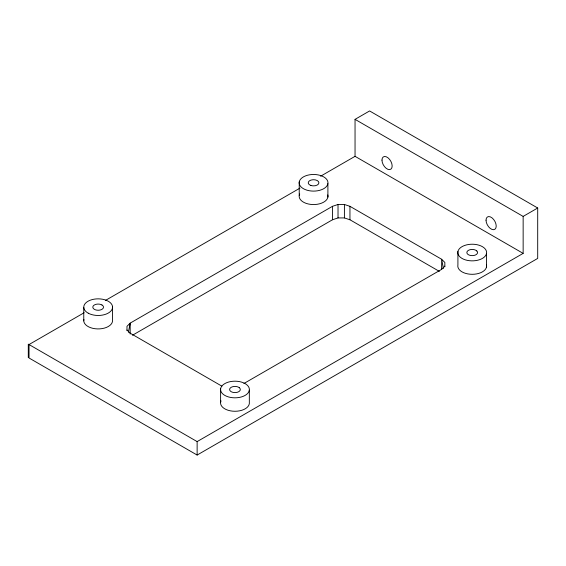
<?xml version="1.0" encoding="UTF-8"?>
<svg xmlns="http://www.w3.org/2000/svg" width="566" height="566" viewBox="0 0 566 566"><rect width="100%" height="100%" fill="white"/><g stroke="black" fill="none" stroke-linecap="round" stroke-linejoin="round"><path stroke-width="0.85" d="M128.425 332.277L130.18 323.122L332.483 206.321L338.022 204.482L344.411 204.482L349.951 206.321L441.643 259.263L444.841 262.461L444.841 266.742M243.918 383.5L441.643 269.345L444.841 266.147M355.045 119.355L523.147 216.41L523.147 253.377L355.045 156.329L355.045 119.355L369.598 110.95L537.7 208.005L537.7 258.421L197.131 455.05L29.029 357.995L29.029 344.553L84.129 312.736M105.559 300.369L299.945 188.138M320.604 176.21L355.045 156.329M132.472 335.249L332.483 219.771L338.022 217.924L344.411 217.924L349.951 219.771L439.35 271.383M523.147 216.41L537.7 208.005M29.029 344.553L197.131 441.6L523.147 253.377M221.872 386.146L130.18 333.204L126.982 330.013M443.397 268.411L441.643 259.263L441.643 269.345M486.498 253.596A14.405 8.32 0 0 1 463.476 259.157A14.405 8.32 0 0 1 466.646 244.866A14.405 8.32 0 0 1 486.498 253.596L486.498 267.039M457.915 251.488L457.915 264.93A14.405 8.32 0 0 0 472.256 274.305A14.405 8.32 0 0 0 486.484 264.867M349.951 206.321L349.951 219.771M344.411 204.482L344.411 217.924M338.022 204.482L338.022 217.924M332.483 206.321L332.483 219.771M327.898 183.639A14.405 8.32 0 0 1 305.138 189.539A14.405 8.32 0 0 1 307.656 175.205A14.405 8.32 0 0 1 327.898 183.639L327.898 197.081M299.23 181.955L299.23 195.397M249.33 390.165A14.405 8.32 0 0 1 226.796 396.356A14.405 8.32 0 0 1 228.784 381.993A14.405 8.32 0 0 1 249.33 390.165L249.33 403.615A14.405 8.32 0 0 1 232.576 411.157A14.405 8.32 0 0 1 221.023 400.855M220.606 388.842L220.606 402.292M197.131 441.6L197.131 455.05M130.18 334.046L130.18 323.122L126.982 326.32L126.982 330.601M112.563 306.899L112.563 320.349A14.405 8.32 0 0 1 97.345 328.91A14.405 8.32 0 0 1 83.902 319.408M83.761 307.416L83.761 320.858M28.3 344.128L28.3 357.578M327.785 194.909A14.405 8.32 0 0 1 312.729 204.545A14.405 8.32 0 0 1 299.704 193.975M101.944 304.975L100.833 304.48A5.349 3.092 0 0 0 93.914 305.279A5.349 3.092 0 0 0 94.373 309.34L95.484 309.835A5.349 3.092 0 0 0 102.404 309.036A5.349 3.092 0 0 0 101.944 304.975M239.248 387.646L238.265 387.073A5.349 3.092 0 0 0 231.218 387.3A5.349 3.092 0 0 0 230.695 391.368L231.678 391.941A5.349 3.092 0 0 0 238.718 391.707A5.349 3.092 0 0 0 239.248 387.646M476.813 250.971L475.956 250.335A5.349 3.092 0 0 0 468.91 250.108A5.349 3.092 0 0 0 467.594 254.106L468.457 254.742A5.349 3.092 0 0 0 475.504 254.976A5.349 3.092 0 0 0 476.813 250.971M310.847 185.457A5.349 3.092 0 0 0 318.913 182.825A5.349 3.092 0 0 0 310.925 180.108A5.349 3.092 0 0 0 310.847 185.457M88.296 313.217A14.405 8.32 0 0 0 112.188 309.064A14.405 8.32 0 0 0 94.006 299.195A14.405 8.32 0 0 0 88.296 313.217M381.972 160.107A7.202 4.16 60 0 0 389.613 169.616A7.202 4.16 60 0 0 389.613 159.428A7.202 4.16 60 0 0 381.972 160.107M486.031 220.188A7.202 4.16 60 0 0 493.672 229.697A7.202 4.16 60 0 0 493.672 219.509A7.202 4.16 60 0 0 486.031 220.188"/></g></svg>
